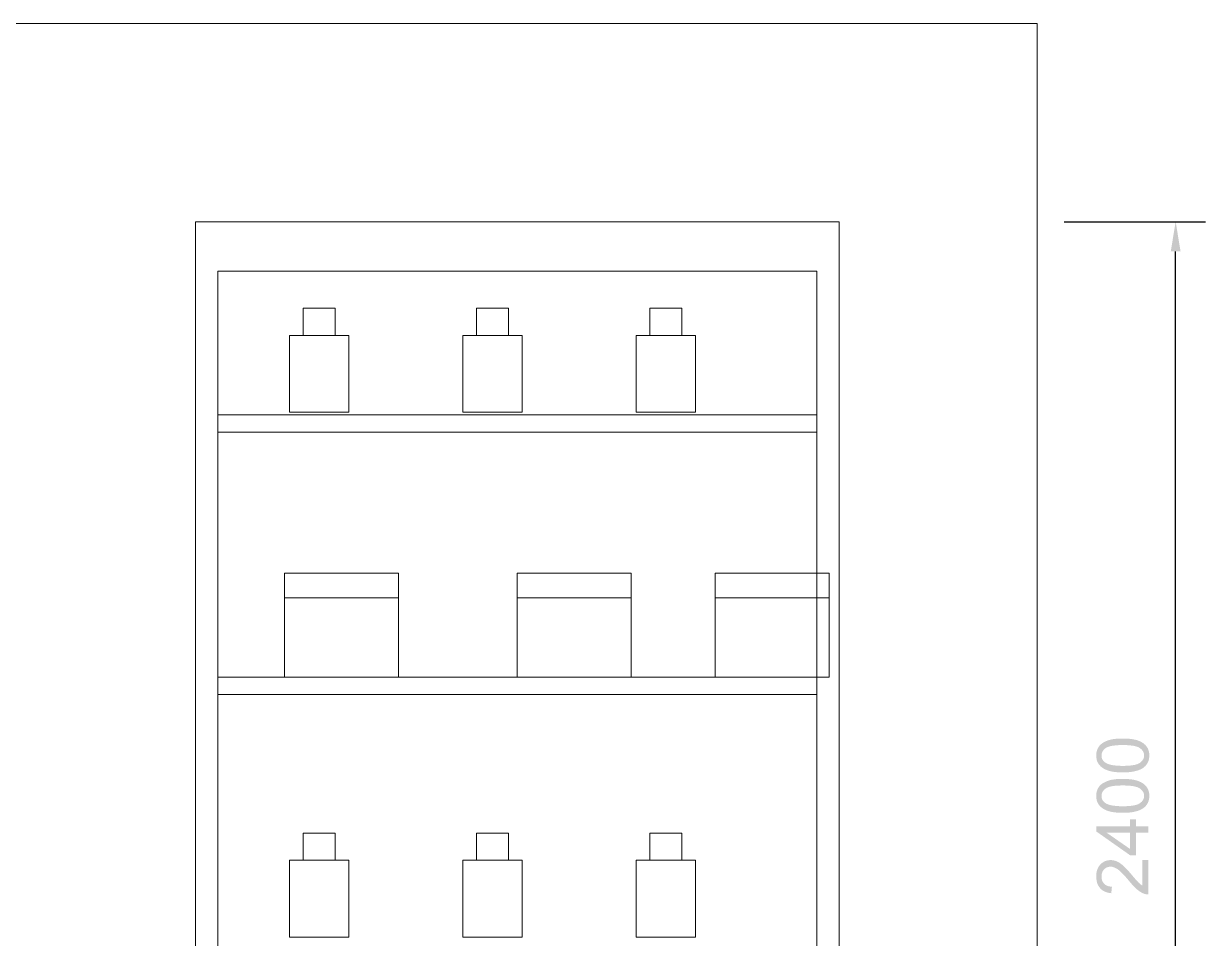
# Model space of a CAD drawing. Header units: millimetres. Extents: x -1336 to 24201, y -1370 to 16142.
# Drawn here: x 21653 to 24040, y 5952 to 7800 of the extents above; entities that cross this region are included whole.
import ezdxf

# ---------------------------------------------------------------- set-up
doc = ezdxf.new("R2010")
doc.units = ezdxf.units.MM
for name, color, linetype, lineweight in [('A-DIMS-MM', 7, 'Continuous', 13), ('A-ELEVATION', 7, 'Continuous', 13), ('A-SHELF-OPEN', 7, 'Continuous', 13)]:
    doc.layers.add(name, color=color, linetype=linetype, lineweight=lineweight)

msp = doc.modelspace()

# ---------------------------------------------------------------- hatches: boundary and pattern name
at = {"layer": 'A-DIMS-MM'}
h = msp.add_hatch(color=7, dxfattribs=at)
h.paths.add_polyline_path([(23912.6, 6110.7), (23925, 6110.7), (23925, 6041.3), (23923.8, 6041.3), (23922.7, 6041.3), (23921.6, 6041.4), (23920.4, 6041.6), (23919.3, 6041.8), (23918.2, 6042.1), (23917.1, 6042.4), (23916, 6042.8), (23914.3, 6043.5), (23912.5, 6044.3), (23910.8, 6045.2), (23909, 6046.2), (23907.3, 6047.3), (23905.5, 6048.6), (23903.8, 6049.9), (23902.1, 6051.3), (23901.2, 6052), (23900.3, 6052.8), (23899.4, 6053.6), (23898.5, 6054.5), (23897.6, 6055.4), (23896.6, 6056.4), (23895.7, 6057.4), (23894.7, 6058.4), (23893.7, 6059.5), (23892.6, 6060.6), (23891.6, 6061.8), (23890.6, 6063), (23889.5, 6064.2), (23888.4, 6065.5), (23887.3, 6066.8), (23886.2, 6068.1), (23884.4, 6070.2), (23882.8, 6072.2), (23881.1, 6074.2), (23879.5, 6076), (23878, 6077.8), (23876.5, 6079.4), (23875, 6081), (23873.6, 6082.5), (23872.2, 6083.9), (23870.9, 6085.2), (23869.6, 6086.4), (23868.4, 6087.6), (23867.2, 6088.6), (23866.1, 6089.6), (23865, 6090.5), (23863.9, 6091.3), (23862.9, 6092), (23861.9, 6092.7), (23860.9, 6093.3), (23859.9, 6093.9), (23858.9, 6094.4), (23857.9, 6094.9), (23856.9, 6095.4), (23856, 6095.8), (23855, 6096.1), (23854, 6096.4), (23853.1, 6096.7), (23852.1, 6096.9), (23851.2, 6097.1), (23850.3, 6097.2), (23849.4, 6097.3), (23848.4, 6097.3), (23847.5, 6097.3), (23846.6, 6097.2), (23845.6, 6097.1), (23844.8, 6096.9), (23843.9, 6096.8), (23843, 6096.5), (23842.2, 6096.2), (23841.4, 6095.9), (23840.6, 6095.6), (23839.8, 6095.2), (23839, 6094.7), (23838.3, 6094.2), (23837.6, 6093.7), (23836.9, 6093.1), (23836.2, 6092.5), (23835.5, 6091.8), (23834.9, 6091.1), (23834.3, 6090.4), (23833.7, 6089.6), (23833.2, 6088.9), (23832.7, 6088.1), (23832.3, 6087.2), (23831.9, 6086.4), (23831.6, 6085.5), (23831.2, 6084.6), (23831, 6083.7), (23830.8, 6082.7), (23830.6, 6081.7), (23830.4, 6080.7), (23830.3, 6079.7), (23830.3, 6078.6), (23830.2, 6077.5), (23830.3, 6076.4), (23830.3, 6075.3), (23830.4, 6074.2), (23830.6, 6073.1), (23830.8, 6072.1), (23831, 6071.1), (23831.3, 6070.1), (23831.6, 6069.1), (23832, 6068.2), (23832.4, 6067.3), (23832.9, 6066.5), (23833.4, 6065.7), (23833.9, 6064.9), (23834.5, 6064.1), (23835.2, 6063.3), (23835.8, 6062.6), (23836.5, 6061.9), (23837.3, 6061.3), (23838.1, 6060.7), (23838.9, 6060.2), (23839.7, 6059.7), (23840.6, 6059.2), (23841.5, 6058.8), (23842.5, 6058.4), (23843.5, 6058.1), (23844.5, 6057.8), (23845.5, 6057.6), (23846.6, 6057.3), (23847.7, 6057.2), (23848.9, 6057.1), (23850.1, 6057), (23851.3, 6057), (23849.9, 6043.7), (23848.1, 6043.9), (23846.3, 6044.2), (23844.6, 6044.5), (23843, 6044.9), (23841.4, 6045.3), (23839.8, 6045.8), (23838.3, 6046.3), (23836.9, 6047), (23835.5, 6047.6), (23834.2, 6048.4), (23832.9, 6049.1), (23831.7, 6050), (23830.5, 6050.9), (23829.4, 6051.9), (23828.3, 6052.9), (23827.3, 6054), (23826.4, 6055.1), (23825.5, 6056.3), (23824.7, 6057.5), (23823.9, 6058.8), (23823.2, 6060.1), (23822.6, 6061.5), (23822, 6062.9), (23821.5, 6064.4), (23821.1, 6065.9), (23820.7, 6067.4), (23820.3, 6069), (23820.1, 6070.7), (23819.8, 6072.4), (23819.7, 6074.2), (23819.6, 6076), (23819.6, 6077.8), (23819.6, 6079.7), (23819.7, 6081.5), (23819.9, 6083.3), (23820.1, 6085), (23820.4, 6086.6), (23820.7, 6088.3), (23821.2, 6089.8), (23821.7, 6091.3), (23822.2, 6092.8), (23822.8, 6094.2), (23823.5, 6095.6), (23824.3, 6096.9), (23825.1, 6098.2), (23826, 6099.4), (23826.9, 6100.6), (23828, 6101.7), (23829, 6102.8), (23830.1, 6103.8), (23831.2, 6104.7), (23832.4, 6105.6), (23833.6, 6106.4), (23834.8, 6107.1), (23836.1, 6107.8), (23837.3, 6108.3), (23838.6, 6108.9), (23840, 6109.3), (23841.4, 6109.7), (23842.8, 6110), (23844.2, 6110.2), (23845.7, 6110.4), (23847.2, 6110.5), (23848.7, 6110.5), (23850.3, 6110.5), (23851.9, 6110.4), (23853.4, 6110.2), (23855, 6109.9), (23856.5, 6109.5), (23858.1, 6109.1), (23859.6, 6108.6), (23861.1, 6108), (23862.6, 6107.3), (23864.2, 6106.5), (23865.8, 6105.6), (23867.4, 6104.5), (23869, 6103.4), (23870.6, 6102.2), (23872.3, 6100.8), (23873.9, 6099.4), (23874.8, 6098.6), (23875.7, 6097.8), (23876.6, 6096.9), (23877.6, 6095.9), (23878.6, 6094.9), (23879.7, 6093.8), (23880.8, 6092.7), (23881.9, 6091.4), (23883.1, 6090.2), (23884.3, 6088.8), (23885.6, 6087.4), (23886.9, 6086), (23888.2, 6084.5), (23889.6, 6082.9), (23891, 6081.2), (23892.4, 6079.5), (23893.6, 6078.1), (23894.7, 6076.8), (23895.8, 6075.5), (23896.9, 6074.2), (23897.9, 6073.1), (23898.8, 6072), (23899.7, 6071), (23900.6, 6070), (23901.4, 6069.1), (23902.1, 6068.3), (23902.8, 6067.5), (23903.5, 6066.8), (23904.1, 6066.2), (23904.7, 6065.6), (23905.2, 6065.1), (23905.6, 6064.6), (23907.4, 6063.1), (23909.1, 6061.6), (23910.9, 6060.3), (23912.6, 6059.2), (23912.6, 6110.7)])
h.paths.add_polyline_path([(23925, 6165.8), (23899.9, 6165.8), (23899.9, 6120.3), (23888, 6120.3), (23820, 6168.2), (23820, 6178.7), (23888, 6178.7), (23888, 6192.9), (23899.9, 6192.9), (23899.9, 6178.7), (23925, 6178.7), (23925, 6165.8)])
h.paths.add_polyline_path([(23888, 6165.8), (23840.7, 6165.8), (23888, 6133), (23888, 6165.8)])
h.paths.add_polyline_path([(23873.2, 6206.1), (23870.9, 6206.1), (23868.7, 6206.1), (23866.5, 6206.2), (23864.4, 6206.3), (23862.3, 6206.5), (23860.3, 6206.6), (23858.3, 6206.8), (23856.4, 6207), (23854.6, 6207.3), (23852.8, 6207.6), (23851, 6207.9), (23849.4, 6208.2), (23847.8, 6208.6), (23846.2, 6209), (23844.7, 6209.5), (23843.2, 6209.9), (23841.8, 6210.4), (23840.5, 6210.9), (23839.2, 6211.5), (23837.9, 6212.1), (23836.7, 6212.7), (23835.5, 6213.3), (23834.3, 6214), (23833.2, 6214.7), (23832.1, 6215.4), (23831.1, 6216.2), (23830.1, 6216.9), (23829.1, 6217.8), (23828.2, 6218.6), (23827.4, 6219.5), (23826.5, 6220.4), (23825.7, 6221.3), (23825, 6222.3), (23824.3, 6223.3), (23823.6, 6224.3), (23823, 6225.3), (23822.5, 6226.4), (23822, 6227.5), (23821.5, 6228.7), (23821.1, 6229.8), (23820.7, 6231), (23820.4, 6232.3), (23820.2, 6233.5), (23820, 6234.8), (23819.8, 6236.2), (23819.7, 6237.5), (23819.6, 6238.9), (23819.6, 6240.3), (23819.6, 6242.4), (23819.8, 6244.4), (23820, 6246.4), (23820.4, 6248.3), (23820.9, 6250.1), (23821.5, 6251.8), (23822.2, 6253.5), (23823, 6255.2), (23823.9, 6256.7), (23824.9, 6258.2), (23825.9, 6259.6), (23827.1, 6261), (23828.4, 6262.3), (23829.8, 6263.5), (23831.2, 6264.6), (23832.8, 6265.7), (23834.4, 6266.7), (23836.2, 6267.6), (23838, 6268.5), (23839.9, 6269.4), (23841.9, 6270.2), (23844, 6270.9), (23846.1, 6271.6), (23848.4, 6272.2), (23849.6, 6272.5), (23850.8, 6272.8), (23852.1, 6273), (23853.4, 6273.2), (23854.8, 6273.4), (23856.2, 6273.6), (23857.7, 6273.8), (23859.2, 6274), (23860.8, 6274.1), (23862.4, 6274.2), (23864.1, 6274.3), (23865.8, 6274.4), (23867.6, 6274.5), (23869.4, 6274.5), (23871.3, 6274.6), (23873.2, 6274.6), (23875.5, 6274.5), (23877.7, 6274.5), (23879.9, 6274.4), (23882, 6274.3), (23884.1, 6274.2), (23886.1, 6274), (23888, 6273.8), (23889.9, 6273.6), (23891.8, 6273.4), (23893.5, 6273.1), (23895.3, 6272.8), (23896.9, 6272.4), (23898.5, 6272.1), (23900.1, 6271.7), (23901.6, 6271.2), (23903, 6270.8), (23904.4, 6270.3), (23905.8, 6269.8), (23907.1, 6269.2), (23908.4, 6268.6), (23909.6, 6268), (23910.8, 6267.4), (23912, 6266.7), (23913.1, 6266), (23914.2, 6265.3), (23915.2, 6264.6), (23916.2, 6263.8), (23917.2, 6263), (23918.1, 6262.1), (23919, 6261.2), (23919.8, 6260.3), (23920.6, 6259.4), (23921.3, 6258.5), (23922, 6257.5), (23922.7, 6256.4), (23923.3, 6255.4), (23923.9, 6254.3), (23924.4, 6253.2), (23924.8, 6252), (23925.2, 6250.9), (23925.6, 6249.7), (23925.9, 6248.4), (23926.2, 6247.1), (23926.4, 6245.8), (23926.6, 6244.5), (23926.7, 6243.1), (23926.8, 6241.7), (23926.8, 6240.3), (23926.7, 6238.5), (23926.6, 6236.6), (23926.4, 6234.9), (23926.1, 6233.1), (23925.7, 6231.5), (23925.3, 6229.9), (23924.7, 6228.3), (23924.1, 6226.8), (23923.3, 6225.3), (23922.5, 6223.9), (23921.6, 6222.5), (23920.7, 6221.2), (23919.6, 6220), (23918.5, 6218.7), (23917.2, 6217.6), (23915.9, 6216.5), (23914.2, 6215.2), (23912.4, 6214), (23910.4, 6212.9), (23908.3, 6211.9), (23906.1, 6211), (23903.8, 6210.1), (23901.3, 6209.4), (23898.7, 6208.7), (23895.9, 6208.1), (23893.1, 6207.5), (23890.1, 6207.1), (23887, 6206.7), (23883.7, 6206.5), (23880.4, 6206.3), (23876.8, 6206.1), (23873.2, 6206.1)])
h.paths.add_polyline_path([(23873.2, 6219.3), (23876.4, 6219.4), (23879.4, 6219.4), (23882.3, 6219.6), (23885.1, 6219.7), (23887.7, 6219.9), (23890.2, 6220.2), (23892.5, 6220.5), (23894.7, 6220.9), (23896.8, 6221.3), (23898.8, 6221.7), (23900.6, 6222.2), (23902.3, 6222.7), (23903.8, 6223.3), (23905.2, 6224), (23906.5, 6224.7), (23907.6, 6225.4), (23908.7, 6226.2), (23909.6, 6226.9), (23910.5, 6227.8), (23911.4, 6228.6), (23912.1, 6229.4), (23912.8, 6230.3), (23913.5, 6231.2), (23914.1, 6232.1), (23914.6, 6233.1), (23915, 6234.1), (23915.4, 6235), (23915.7, 6236.1), (23915.9, 6237.1), (23916.1, 6238.1), (23916.2, 6239.2), (23916.2, 6240.3), (23916.2, 6241.4), (23916.1, 6242.5), (23915.9, 6243.6), (23915.7, 6244.6), (23915.4, 6245.6), (23915, 6246.6), (23914.5, 6247.6), (23914, 6248.5), (23913.5, 6249.4), (23912.8, 6250.3), (23912.1, 6251.2), (23911.4, 6252.1), (23910.5, 6252.9), (23909.6, 6253.7), (23908.6, 6254.5), (23907.6, 6255.3), (23906.5, 6256), (23905.2, 6256.7), (23903.8, 6257.3), (23902.2, 6257.9), (23900.5, 6258.4), (23898.7, 6258.9), (23896.8, 6259.4), (23894.7, 6259.8), (23892.5, 6260.2), (23890.1, 6260.5), (23887.7, 6260.7), (23885, 6260.9), (23882.3, 6261.1), (23879.4, 6261.2), (23876.4, 6261.3), (23873.2, 6261.3), (23870, 6261.3), (23867, 6261.2), (23864.1, 6261.1), (23861.3, 6260.9), (23858.7, 6260.7), (23856.2, 6260.5), (23853.9, 6260.2), (23851.6, 6259.8), (23849.6, 6259.4), (23847.6, 6258.9), (23845.8, 6258.4), (23844.1, 6257.9), (23842.6, 6257.3), (23841.2, 6256.7), (23839.9, 6256), (23838.8, 6255.3), (23837.7, 6254.5), (23836.8, 6253.7), (23835.9, 6252.9), (23835, 6252), (23834.3, 6251.2), (23833.6, 6250.3), (23832.9, 6249.4), (23832.4, 6248.5), (23831.9, 6247.5), (23831.4, 6246.5), (23831.1, 6245.5), (23830.8, 6244.5), (23830.5, 6243.5), (23830.4, 6242.4), (23830.3, 6241.3), (23830.2, 6240.2), (23830.3, 6239.1), (23830.4, 6238), (23830.5, 6237), (23830.7, 6236), (23831, 6235), (23831.3, 6234), (23831.7, 6233.1), (23832.1, 6232.2), (23832.6, 6231.3), (23833.2, 6230.5), (23833.8, 6229.7), (23834.5, 6228.9), (23835.2, 6228.1), (23836, 6227.4), (23836.9, 6226.7), (23837.8, 6226), (23839, 6225.2), (23840.4, 6224.4), (23841.9, 6223.7), (23843.6, 6223.1), (23845.3, 6222.5), (23847.2, 6221.9), (23849.3, 6221.4), (23851.4, 6221), (23853.7, 6220.6), (23856.1, 6220.3), (23858.6, 6220), (23861.3, 6219.8), (23864.1, 6219.6), (23867, 6219.4), (23870, 6219.4), (23873.2, 6219.3)])
h.paths.add_polyline_path([(23873.2, 6287.7), (23870.9, 6287.7), (23868.7, 6287.7), (23866.5, 6287.8), (23864.4, 6287.9), (23862.3, 6288), (23860.3, 6288.2), (23858.3, 6288.4), (23856.4, 6288.6), (23854.6, 6288.9), (23852.8, 6289.2), (23851, 6289.5), (23849.4, 6289.8), (23847.8, 6290.2), (23846.2, 6290.6), (23844.7, 6291), (23843.2, 6291.5), (23841.8, 6292), (23840.5, 6292.5), (23839.2, 6293.1), (23837.9, 6293.6), (23836.7, 6294.3), (23835.5, 6294.9), (23834.3, 6295.6), (23833.2, 6296.3), (23832.1, 6297), (23831.1, 6297.7), (23830.1, 6298.5), (23829.1, 6299.3), (23828.2, 6300.2), (23827.4, 6301.1), (23826.5, 6302), (23825.7, 6302.9), (23825, 6303.8), (23824.3, 6304.8), (23823.6, 6305.9), (23823, 6306.9), (23822.5, 6308), (23822, 6309.1), (23821.5, 6310.2), (23821.1, 6311.4), (23820.7, 6312.6), (23820.4, 6313.9), (23820.2, 6315.1), (23820, 6316.4), (23819.8, 6317.7), (23819.7, 6319.1), (23819.6, 6320.5), (23819.6, 6321.9), (23819.6, 6324), (23819.8, 6326), (23820, 6327.9), (23820.4, 6329.8), (23820.9, 6331.7), (23821.5, 6333.4), (23822.2, 6335.1), (23823, 6336.7), (23823.9, 6338.3), (23824.9, 6339.8), (23825.9, 6341.2), (23827.1, 6342.5), (23828.4, 6343.8), (23829.8, 6345), (23831.2, 6346.2), (23832.8, 6347.3), (23834.4, 6348.3), (23836.2, 6349.2), (23838, 6350.1), (23839.9, 6351), (23841.9, 6351.8), (23844, 6352.5), (23846.1, 6353.2), (23848.4, 6353.8), (23849.6, 6354.1), (23850.8, 6354.3), (23852.1, 6354.6), (23853.4, 6354.8), (23854.8, 6355), (23856.2, 6355.2), (23857.7, 6355.4), (23859.2, 6355.5), (23860.8, 6355.7), (23862.4, 6355.8), (23864.1, 6355.9), (23865.8, 6356), (23867.6, 6356.1), (23869.4, 6356.1), (23871.3, 6356.1), (23873.2, 6356.1), (23875.5, 6356.1), (23877.7, 6356.1), (23879.9, 6356), (23882, 6355.9), (23884.1, 6355.8), (23886.1, 6355.6), (23888, 6355.4), (23889.9, 6355.2), (23891.8, 6354.9), (23893.5, 6354.7), (23895.3, 6354.3), (23896.9, 6354), (23898.5, 6353.6), (23900.1, 6353.2), (23901.6, 6352.8), (23903, 6352.3), (23904.4, 6351.9), (23905.8, 6351.3), (23907.1, 6350.8), (23908.4, 6350.2), (23909.6, 6349.6), (23910.8, 6349), (23912, 6348.3), (23913.1, 6347.6), (23914.2, 6346.9), (23915.2, 6346.1), (23916.2, 6345.3), (23917.2, 6344.5), (23918.1, 6343.7), (23919, 6342.8), (23919.8, 6341.9), (23920.6, 6341), (23921.3, 6340), (23922, 6339), (23922.7, 6338), (23923.3, 6337), (23923.9, 6335.9), (23924.4, 6334.8), (23924.8, 6333.6), (23925.2, 6332.4), (23925.6, 6331.2), (23925.9, 6330), (23926.2, 6328.7), (23926.4, 6327.4), (23926.6, 6326.1), (23926.7, 6324.7), (23926.8, 6323.3), (23926.8, 6321.9), (23926.7, 6320), (23926.6, 6318.2), (23926.4, 6316.4), (23926.1, 6314.7), (23925.7, 6313), (23925.3, 6311.4), (23924.7, 6309.9), (23924.1, 6308.3), (23923.3, 6306.9), (23922.5, 6305.5), (23921.6, 6304.1), (23920.7, 6302.8), (23919.6, 6301.5), (23918.5, 6300.3), (23917.2, 6299.2), (23915.9, 6298.1), (23914.2, 6296.8), (23912.4, 6295.6), (23910.4, 6294.5), (23908.3, 6293.5), (23906.1, 6292.6), (23903.8, 6291.7), (23901.3, 6291), (23898.7, 6290.3), (23895.9, 6289.7), (23893.1, 6289.1), (23890.1, 6288.7), (23887, 6288.3), (23883.7, 6288), (23880.4, 6287.8), (23876.8, 6287.7), (23873.2, 6287.7)])
h.paths.add_polyline_path([(23873.2, 6300.9), (23876.4, 6300.9), (23879.4, 6301), (23882.3, 6301.1), (23885.1, 6301.3), (23887.7, 6301.5), (23890.2, 6301.8), (23892.5, 6302.1), (23894.7, 6302.4), (23896.8, 6302.8), (23898.8, 6303.3), (23900.6, 6303.8), (23902.3, 6304.3), (23903.8, 6304.9), (23905.2, 6305.6), (23906.5, 6306.2), (23907.6, 6307), (23908.7, 6307.7), (23909.6, 6308.5), (23910.5, 6309.3), (23911.4, 6310.2), (23912.1, 6311), (23912.8, 6311.9), (23913.5, 6312.8), (23914.1, 6313.7), (23914.6, 6314.7), (23915, 6315.6), (23915.4, 6316.6), (23915.7, 6317.6), (23915.9, 6318.7), (23916.1, 6319.7), (23916.2, 6320.8), (23916.2, 6321.9), (23916.2, 6323), (23916.1, 6324.1), (23915.9, 6325.1), (23915.7, 6326.2), (23915.4, 6327.2), (23915, 6328.2), (23914.5, 6329.1), (23914, 6330.1), (23913.5, 6331), (23912.8, 6331.9), (23912.1, 6332.8), (23911.4, 6333.6), (23910.5, 6334.5), (23909.6, 6335.3), (23908.6, 6336.1), (23907.6, 6336.8), (23906.5, 6337.6), (23905.2, 6338.3), (23903.8, 6338.9), (23902.2, 6339.5), (23900.5, 6340), (23898.7, 6340.5), (23896.8, 6341), (23894.7, 6341.4), (23892.5, 6341.7), (23890.1, 6342), (23887.7, 6342.3), (23885, 6342.5), (23882.3, 6342.7), (23879.4, 6342.8), (23876.4, 6342.9), (23873.2, 6342.9), (23870, 6342.9), (23867, 6342.8), (23864.1, 6342.7), (23861.3, 6342.5), (23858.7, 6342.3), (23856.2, 6342), (23853.9, 6341.7), (23851.6, 6341.4), (23849.6, 6341), (23847.6, 6340.5), (23845.8, 6340), (23844.1, 6339.5), (23842.6, 6338.9), (23841.2, 6338.3), (23839.9, 6337.6), (23838.8, 6336.8), (23837.7, 6336.1), (23836.8, 6335.3), (23835.9, 6334.5), (23835, 6333.6), (23834.3, 6332.8), (23833.6, 6331.9), (23832.9, 6331), (23832.4, 6330), (23831.9, 6329.1), (23831.4, 6328.1), (23831.1, 6327.1), (23830.8, 6326.1), (23830.5, 6325), (23830.4, 6324), (23830.3, 6322.9), (23830.2, 6321.8), (23830.3, 6320.7), (23830.4, 6319.6), (23830.5, 6318.6), (23830.7, 6317.5), (23831, 6316.6), (23831.3, 6315.6), (23831.7, 6314.7), (23832.1, 6313.8), (23832.6, 6312.9), (23833.2, 6312.1), (23833.8, 6311.2), (23834.5, 6310.5), (23835.2, 6309.7), (23836, 6309), (23836.9, 6308.3), (23837.8, 6307.6), (23839, 6306.8), (23840.4, 6306), (23841.9, 6305.3), (23843.6, 6304.7), (23845.3, 6304.1), (23847.2, 6303.5), (23849.3, 6303), (23851.4, 6302.6), (23853.7, 6302.2), (23856.1, 6301.9), (23858.6, 6301.6), (23861.3, 6301.3), (23864.1, 6301.2), (23867, 6301), (23870, 6300.9), (23873.2, 6300.9)])

# ---------------------------------------------------------------- linework, layer by layer
at = {"color": 7}
for p, q in [((23755, 7400), (24040, 7400)), ((23980, 5060), (23980, 7340))]:
    msp.add_line(p, q, dxfattribs=at)
at = {"color": 0, "linetype": 'ByBlock'}
msp.add_solid([(23970.1, 7340), (23980, 7400), (23989.9, 7340)], dxfattribs=at)
at = {"layer": 'A-ELEVATION'}
msp.add_lwpolyline([(15000, 5000), (23700, 5000), (23700, 7800), (15000, 7800)], close=True, dxfattribs=at)
at = {"layer": 'A-SHELF-OPEN'}
for p, q in [((22180, 6640), (22410, 6640)), ((22650, 6640), (22880, 6640)), ((23050, 6640), (23280, 6640))]:
    msp.add_line(p, q, dxfattribs=at)
for points in [[(22000, 5000), (23300, 5000), (23300, 7400), (22000, 7400)], [(22045, 5140), (23255, 5140), (23255, 7300), (22045, 7300)], [(22217.6, 7170.4), (22282.4, 7170.4), (22282.4, 7225), (22217.6, 7225)], [(22567.6, 7170.4), (22632.4, 7170.4), (22632.4, 7225), (22567.6, 7225)], [(22917.6, 7170.4), (22982.4, 7170.4), (22982.4, 7225), (22917.6, 7225)], [(22190, 7015), (22310, 7015), (22310, 7170.4), (22190, 7170.4)], [(22540, 7015), (22660, 7015), (22660, 7170.4), (22540, 7170.4)], [(22890, 7015), (23010, 7015), (23010, 7170.4), (22890, 7170.4)], [(22045, 6975), (23255, 6975), (23255, 7010), (22045, 7010)], [(22180, 6480), (22410, 6480), (22410, 6690), (22180, 6690)], [(22650, 6480), (22880, 6480), (22880, 6690), (22650, 6690)], [(23050, 6480), (23280, 6480), (23280, 6690), (23050, 6690)], [(22045, 6445), (23255, 6445), (23255, 6480), (22045, 6480)], [(22217.6, 6110.4), (22282.4, 6110.4), (22282.4, 6165), (22217.6, 6165)], [(22567.6, 6110.4), (22632.4, 6110.4), (22632.4, 6165), (22567.6, 6165)], [(22917.6, 6110.4), (22982.4, 6110.4), (22982.4, 6165), (22917.6, 6165)], [(22190, 5955), (22310, 5955), (22310, 6110.4), (22190, 6110.4)], [(22540, 5955), (22660, 5955), (22660, 6110.4), (22540, 6110.4)], [(22890, 5955), (23010, 5955), (23010, 6110.4), (22890, 6110.4)]]:
    msp.add_lwpolyline(points, close=True, dxfattribs=at)
at = {"layer": 'Defpoints'}
for p in [(23700, 7800), (23700, 7400)]:
    msp.add_point(p, dxfattribs=at)

doc.saveas('drawing.dxf')
